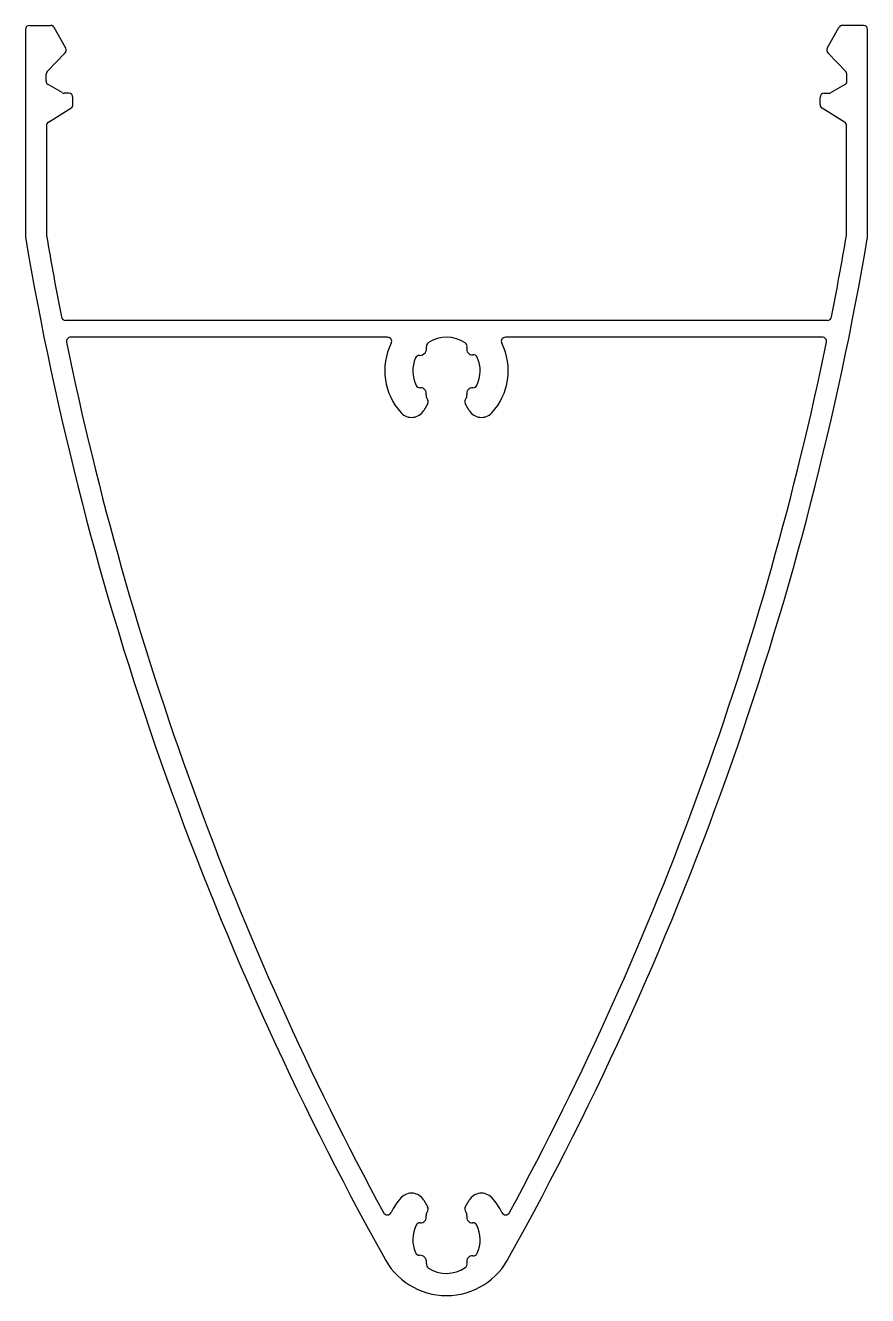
# Model space of a CAD drawing. Extents: x 829.6 to 889.6, y 474 to 564.5.
import ezdxf

# ---------------------------------------------------------------- set-up
doc = ezdxf.new("R2010")
doc.units = 0
doc.layers.get('0').update_dxf_attribs({"linetype": 'CONTINUOUS'})

msp = doc.modelspace()

# ---------------------------------------------------------------- linework, layer by layer
at = {"color": 0}
for p, q in [((829.574, 564.176), (829.574, 549.417)), ((829.874, 564.476), (831.37, 564.476)), ((832.447, 562.848), (831.633, 564.321)), ((886.7, 562.848), (887.515, 564.321)), ((889.274, 564.476), (887.777, 564.476)), ((889.574, 549.417), (889.574, 564.176)), ((831.117, 561.202), (832.415, 562.51)), ((888.03, 561.202), (886.733, 562.51)), ((831.047, 560.515), (831.047, 561.009)), ((832.187, 559.684), (831.197, 560.255)), ((886.96, 559.684), (887.95, 560.255)), ((888.1, 560.515), (888.1, 561.009)), ((832.661, 559.643), (832.337, 559.643)), ((832.961, 558.842), (832.961, 559.343)), ((886.186, 558.842), (886.186, 559.343)), ((886.486, 559.643), (886.81, 559.643)), ((831.214, 557.576), (832.821, 558.588)), ((887.933, 557.576), (886.326, 558.588)), ((831.074, 557.323), (831.074, 549.568)), ((888.074, 549.568), (888.074, 557.323)), ((886.71, 543.46), (832.437, 543.46)), ((855.369, 542.26), (832.798, 542.26)), ((886.349, 542.26), (863.779, 542.26)), ((858.232, 537.537), (857.949, 537.046)), ((861.198, 537.046), (860.915, 537.537)), ((857.949, 480.774), (858.232, 480.284)), ((860.915, 480.284), (861.198, 480.774))]:
    msp.add_line(p, q, dxfattribs=at)
for centre, radius, start, end in [((829.874, 564.176), 0.3, 90, 180), ((831.37, 564.176), 0.3, 28.94356, 90), ((887.777, 564.176), 0.3, 90, 151.05644), ((889.274, 564.176), 0.3, 0, 90), ((832.185, 562.703), 0.3, 320, 28.94356), ((886.963, 562.703), 0.3, 151.05644, 220), ((831.347, 561.009), 0.3, 140, 180), ((887.8, 561.009), 0.3, 0, 40), ((831.347, 560.515), 0.3, 180, 240), ((887.8, 560.515), 0.3, 300, 360), ((832.337, 559.943), 0.3, 240, 270), ((832.661, 559.343), 0.3, 360, 90), ((886.486, 559.343), 0.3, 90, 180), ((886.81, 559.943), 0.3, 270, 300), ((832.661, 558.842), 0.3, 302.19573, 0), ((886.486, 558.842), 0.3, 180, 237.80427), ((831.374, 557.323), 0.3, 122.19573, 180), ((887.774, 557.323), 0.3, 360, 57.80427), ((1053.321, 587.195), 226.914, 189.58356, 209.11378), ((831.374, 549.568), 0.3, 180, 189.62188), ((1053.321, 587.195), 225.414, 189.62188, 191.12477), ((665.826, 587.195), 226.914, 330.88622, 350.41644), ((665.826, 587.195), 225.414, 348.87523, 350.37812), ((887.774, 549.568), 0.3, 350.37812, 360), ((832.437, 543.76), 0.3, 191.12477, 270), ((886.71, 543.76), 0.3, 270, 348.87523), ((832.798, 541.96), 0.3, 90, 191.59206), ((855.369, 541.96), 0.3, 333.46548, 90), ((859.574, 539.86), 2.4, 56.19512, 122.6087), ((863.779, 541.96), 0.3, 90, 206.53452), ((886.349, 541.96), 0.3, 348.40794, 90), ((1053.321, 587.195), 225.414, 191.59206, 208.42836), ((859.574, 539.86), 4.4, 153.46548, 222.89536), ((857.659, 541.467), 0.5, 268.31613, 11.68387), ((858.442, 541.629), 0.3, 122.6087, 191.68387), ((860.742, 541.605), 0.3, 343.20382, 56.19512), ((861.412, 541.403), 0.4, 163.20382, 276.79618), ((859.574, 539.86), 4.4, 317.10464, 26.53452), ((665.826, 587.195), 225.414, 331.57168, 348.40794), ((859.574, 539.86), 2.4, 157.3913, 205.44896), ((857.635, 540.668), 0.3, 88.31613, 157.3913), ((861.495, 540.708), 0.3, 23.80488, 96.79618), ((859.574, 539.86), 2.4, 334.55104, 23.80488), ((857.677, 538.958), 0.3, 205.44896, 274.7304), ((857.735, 538.26), 0.4, 346.07609, 94.7304), ((861.412, 538.26), 0.4, 85.2696, 193.92391), ((861.47, 538.958), 0.3, 265.2696, 334.55104), ((858.415, 538.092), 0.3, 166.07609, 222.49906), ((857.972, 537.687), 0.3, 330, 42.49906), ((861.175, 537.687), 0.3, 137.50094, 210), ((860.733, 538.092), 0.3, 317.50094, 13.92391), ((857.083, 537.546), 1, 222.89536, 330), ((862.064, 537.546), 1, 210, 317.10464), ((859.547, 477.977), 4.369, 137.03617, 153.95406), ((857.083, 480.274), 1, 30, 137.10464), ((862.064, 480.274), 1, 42.89536, 150), ((859.619, 477.99), 4.347, 26.0117, 43.01186), ((855.353, 480.027), 0.3, 208.42836, 333.95406), ((857.735, 479.56), 0.4, 265.2696, 13.92391), ((858.415, 479.728), 0.3, 137.50094, 193.92391), ((857.972, 480.134), 0.3, 317.50094, 30), ((861.175, 480.134), 0.3, 150, 222.49906), ((860.733, 479.728), 0.3, 346.07609, 42.49906), ((861.412, 479.56), 0.4, 166.07609, 274.7304), ((863.795, 480.027), 0.3, 206.0117, 331.57168), ((859.574, 477.96), 2.4, 154.55104, 202.6087), ((857.677, 478.862), 0.3, 85.2696, 154.55104), ((861.47, 478.862), 0.3, 25.44896, 94.7304), ((859.574, 477.96), 2.4, 336.19512, 25.44896), ((857.635, 477.152), 0.3, 202.6087, 271.68387), ((861.495, 477.112), 0.3, 263.20382, 336.19512), ((859.574, 478.976), 5, 205.90807, 334.09193), ((857.659, 476.353), 0.5, 348.31613, 91.68387), ((858.442, 476.191), 0.3, 168.31613, 237.3913), ((860.742, 476.215), 0.3, 303.80488, 16.79618), ((861.412, 476.417), 0.4, 83.20382, 196.79618), ((859.574, 477.96), 2.4, 237.3913, 303.80488)]:
    msp.add_arc(centre, radius, start, end, dxfattribs=at)

doc.saveas('drawing.dxf')
